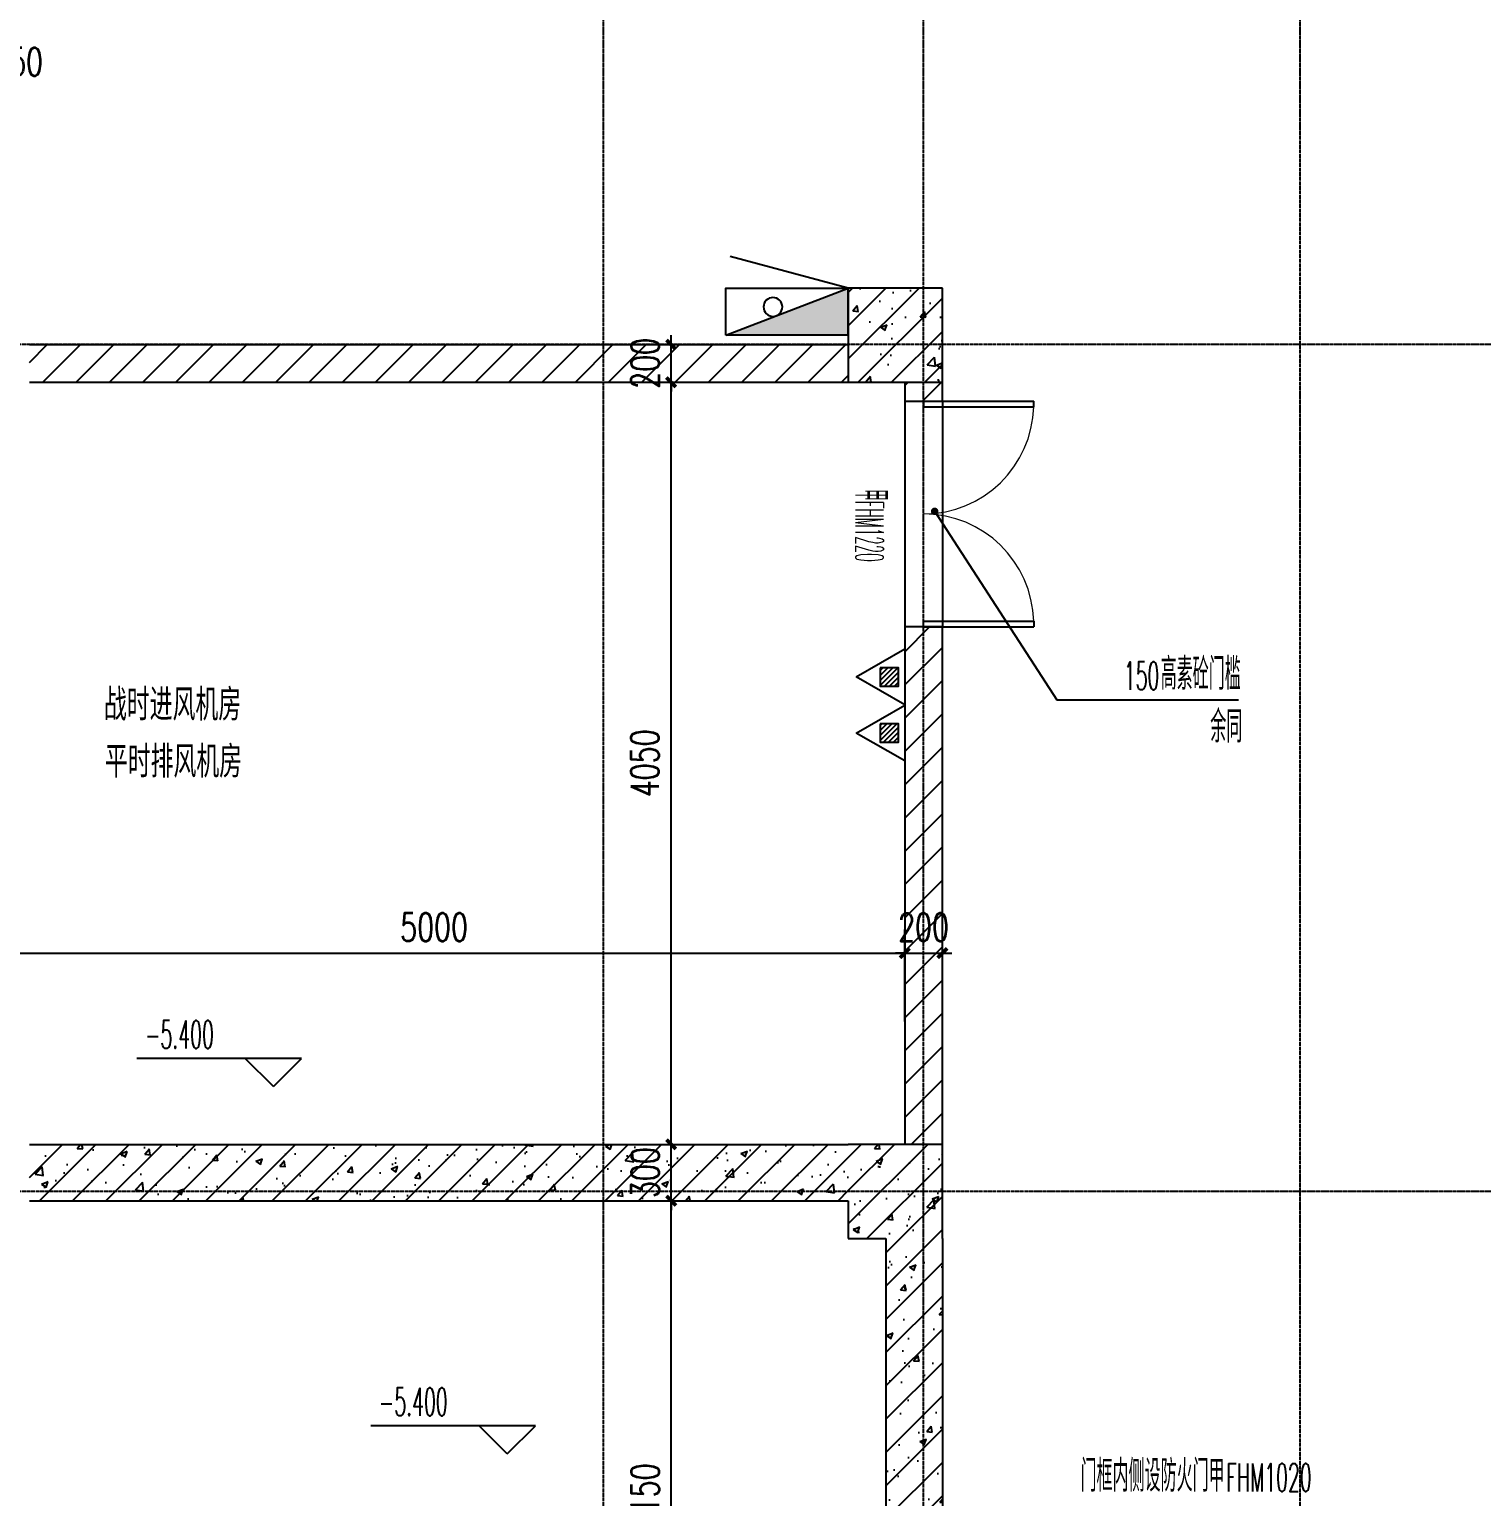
# Model space of a CAD drawing. Extents: x 0 to 2037025, y -2738621 to 0.
# Drawn here: x 976134 to 983848, y -1366085 to -1358288 of the extents above; entities that cross this region are included whole.
import ezdxf

# ---------------------------------------------------------------- set-up
doc = ezdxf.new("R2010")
doc.units = 0
doc.header["$LTSCALE"] = 10
doc.header["$MEASUREMENT"] = 0
doc.linetypes.add('DOTE', pattern=[2.42, 2, -0.2, 0.02, -0.2])
for name, color, linetype in [('COLUMN', 4, 'Continuous'), ('DIM_ELEV', 3, 'Continuous'), ('DIM_LEAD', 3, 'Continuous'), ('DOTE', 1, 'DOTE'), ('EQUIP_消火栓', 240, 'Continuous'), ('EQUIP_消防', 7, 'Continuous'), ('PUB_DIM', 3, 'Continuous'), ('PUB_HATCH', 252, 'Continuous'), ('PUB_TEXT', 7, 'Continuous'), ('WALL', 4, 'Continuous'), ('WINDOW', 2, 'Continuous'), ('消火栓箱', 6, 'Continuous')]:
    doc.layers.add(name, color=color, linetype=linetype)
doc.styles.add('_TCH_DIM', font='SIMPLEX.shx', dxfattribs={"width": 0.7, "bigfont": 'GBCBIG.shx'})
doc.styles.add('_TCH_DIM_T3', font='simplex_.ttf', dxfattribs={"width": 0.705882, "bigfont": 'GBCBIG'})
doc.styles.add('_TCH_DIM_T3_T3', font='SIMPLEX', dxfattribs={"width": 0.49827, "bigfont": 'GBCBIG'})
doc.styles.get("Standard").update_dxf_attribs({"font": 'gbenor.shx', "bigfont": 'gbcbig.shx'})
doc.dimstyles.new('_TCH_ARCH&&50', dxfattribs={"dimtxt": 148.75, "dimasz": 50, "dimexe": 125, "dimexo": 150, "dimgap": 63.125, "dimtad": 1, "dimdec": 0, "dimzin": 0, "dimdsep": 46, "dimtxsty": '_TCH_DIM_T3', "dimblk": 'ARCHTICK', "dimcen": 0.09, "dimclrt": 7, "dimazin": 2, "dimtfac": 1, "dimtdec": 0, "dimtix": 1, "dimtmove": 2, "dimatfit": 3, "dimfxl": 0, "dimtolj": 1, "dimtzin": 0, "dimarcsym": 0})
pattern_1 = [(45, (0, 0), (-88.388348, 88.388348), []), (50, (0, 0), (358.63009, -31.37607), [37.5, -412.5]), (355, (0, 0), (-69.37567, 376.09607), [30, -330]), (100.4514, (29.9, -2.6), (289.25469, 344.71977), [31.870095, -350.571056]), (46.1842, (0, 100), (533.62052, -82.75951), [56.25, -618.75]), (96.6356, (44.47, 93.1), (467.33135, 487.05894), [47.80514, -525.8565]), (351.1842, (0, 100), (467.33097, 487.0593), [45, -495]), (21, (50, 75), (298.453526, -201.309445), [37.5, -412.5]), (326, (50, 75), (121.657666, 362.57502), [30, -330]), (71.4514, (74.87, 58.22), (420.111314, 161.26525), [31.870095, -350.571056]), (37.5, (0, 0), (6.079928, 166.446927), [0, -326, 0, -335, 0, -331.25]), (7.5, (0, 0), (131.534769, 197.205856), [0, -191, 0, -318.5, 0, -126.25]), (327.5, (-111.5, 0), (266.911218, -11.277436), [0, -125, 0, -390, 0, -517.5]), (317.5, (-161.5, 0), (291.593085, 50.05249), [0, -162.5, 0, -259, 0, -367.5])]
pattern_2 = [(45, (0, 89.76), (-88.388383, 88.388383), [])]

# ---------------------------------------------------------------- blocks, each defined once
blk = doc.blocks.new('消火栓箱2')
at = {"layer": '消火栓箱'}
blk.add_hatch(color=256, dxfattribs=at).paths.add_polyline_path([(650, 0), (650, -250), (0, 0)])
for p, q in [((650, 0), (0, 0)), ((0, 0), (650, -250)), ((0, -250), (650, -250)), ((650, -250), (22.1, -418.2))]:
    blk.add_line(p, q, dxfattribs=at)
blk.add_lwpolyline([(0, 0), (0, -250), (650, -250), (650, 0), (650, -250), (650, 0)], close=True, dxfattribs=at)
blk.add_circle((250, -150), 50, dxfattribs=at)
blk = doc.blocks.new('$TwtSys$00000546')
h = blk.add_hatch()
h.set_pattern_fill('ANSI31', color=256, scale=200, style=0)
h.set_pattern_definition([(45, (-38543.802, -6670.83), (-17.67767, 17.67767), [])])
h.paths.add_polyline_path([(-65, 174), (65, 174), (65, 44), (-65, 44)])
for points in [[(0, 344), (-198, 0), (198, 0)], [(-65, 174), (65, 174), (65, 44), (-65, 44)]]:
    blk.add_lwpolyline(points, close=True)
blk = doc.blocks.new('A$C4E3245DD')
at = {"layer": 'EQUIP_消防', "xscale": 1.5, "yscale": 1.5, "zscale": 1.5, "rotation": 180}
for p in [(-298, 0), (298, 0)]:
    blk.add_blockref('$TwtSys$00000546', p, dxfattribs=at)
blk = doc.blocks.new('_ArchTick')
at = {"color": 0, "linetype": 'ByBlock', "const_width": 0.4}
blk.add_lwpolyline([(-0.5, -0.5), (0.5, 0.5)], dxfattribs=at)
blk = doc.blocks.new('*D617')
at = {"layer": 'Defpoints', "color": 0, "transparency": 16777216}
for p in [(980983.9, -1363196.9), (980783.9, -1363709.3), (980983.9, -1363709.3)]:
    blk.add_point(p, dxfattribs=at)
at = {"layer": 'PUB_DIM', "color": 0, "lineweight": -2, "transparency": 16777216}
for p, q in [((980783.9, -1363559.3), (980783.9, -1363071.9)), ((980983.9, -1363559.3), (980983.9, -1363071.9)), ((980783.9, -1363196.9), (980733.9, -1363196.9)), ((980783.9, -1363196.9), (980983.9, -1363196.9)), ((980983.9, -1363196.9), (981033.9, -1363196.9))]:
    blk.add_line(p, q, dxfattribs=at)
at = {"layer": 'PUB_DIM', "color": 0, "lineweight": -2, "transparency": 16777216, "xscale": 50, "yscale": 50, "zscale": 50}
blk.add_blockref('_ArchTick', (980783.9, -1363196.9), dxfattribs=at)
at = {"layer": 'PUB_DIM', "color": 0, "lineweight": -2, "transparency": 16777216, "xscale": 50, "yscale": 50, "zscale": 50, "rotation": 180}
blk.add_blockref('_ArchTick', (980983.9, -1363196.9), dxfattribs=at)
at = {"layer": 'PUB_DIM', "color": 7, "transparency": 16777216, "insert": (980883.9, -1363058.7), "char_height": 148.75, "attachment_point": 5, "style": '_TCH_DIM_T3'}
blk.add_mtext('\\A1;200', dxfattribs=at)
blk = doc.blocks.new('*D618')
at = {"layer": 'Defpoints', "color": 0, "transparency": 16777216}
for p in [(980783.9, -1363196.9), (975783.9, -1363709.3), (980783.9, -1363709.3)]:
    blk.add_point(p, dxfattribs=at)
at = {"layer": 'PUB_DIM', "color": 0, "lineweight": -2, "transparency": 16777216}
for p, q in [((975783.9, -1363559.3), (975783.9, -1363071.9)), ((980783.9, -1363559.3), (980783.9, -1363071.9)), ((975783.9, -1363196.9), (980783.9, -1363196.9))]:
    blk.add_line(p, q, dxfattribs=at)
at = {"layer": 'PUB_DIM', "color": 0, "lineweight": -2, "transparency": 16777216, "xscale": 50, "yscale": 50, "zscale": 50, "rotation": 180}
blk.add_blockref('_ArchTick', (975783.9, -1363196.9), dxfattribs=at)
at = {"layer": 'PUB_DIM', "color": 0, "lineweight": -2, "transparency": 16777216, "xscale": 50, "yscale": 50, "zscale": 50}
blk.add_blockref('_ArchTick', (980783.9, -1363196.9), dxfattribs=at)
at = {"layer": 'PUB_DIM', "color": 7, "transparency": 16777216, "insert": (978283.9, -1363058.7), "char_height": 148.75, "attachment_point": 5, "style": '_TCH_DIM_T3'}
blk.add_mtext('\\A1;5000', dxfattribs=at)
blk = doc.blocks.new('*D622')
at = {"layer": 'Defpoints', "color": 0, "transparency": 16777216}
for p in [(979183.9, -1359963.1), (979543.2, -1359963.1), (979183.9, -1360163.1)]:
    blk.add_point(p, dxfattribs=at)
at = {"layer": 'PUB_DIM', "color": 0, "lineweight": -2, "transparency": 16777216}
for p, q in [((979543.2, -1359963.1), (979543.2, -1359913.1)), ((979333.9, -1359963.1), (979668.2, -1359963.1)), ((979543.2, -1360163.1), (979543.2, -1359963.1)), ((979333.9, -1360163.1), (979668.2, -1360163.1)), ((979543.2, -1360163.1), (979543.2, -1360213.1))]:
    blk.add_line(p, q, dxfattribs=at)
at = {"layer": 'PUB_DIM', "color": 0, "lineweight": -2, "transparency": 16777216, "xscale": 50, "yscale": 50, "zscale": 50}
for p, rotation in [((979543.2, -1359963.1), 270), ((979543.2, -1360163.1), 90)]:
    blk.add_blockref('_ArchTick', p, dxfattribs=dict(at, rotation=rotation))
at = {"layer": 'PUB_DIM', "color": 7, "transparency": 16777216, "insert": (979405.1, -1360063.1), "char_height": 148.75, "attachment_point": 5, "rotation": 90, "style": '_TCH_DIM_T3'}
blk.add_mtext('\\A1;200', dxfattribs=at)
blk = doc.blocks.new('*D623')
at = {"layer": 'Defpoints', "color": 0, "transparency": 16777216}
for p in [(979183.9, -1360163.1), (979543.2, -1360163.1), (979183.9, -1364213.1)]:
    blk.add_point(p, dxfattribs=at)
at = {"layer": 'PUB_DIM', "color": 0, "lineweight": -2, "transparency": 16777216}
for p, q in [((979333.9, -1360163.1), (979668.2, -1360163.1)), ((979543.2, -1364213.1), (979543.2, -1360163.1)), ((979333.9, -1364213.1), (979668.2, -1364213.1))]:
    blk.add_line(p, q, dxfattribs=at)
at = {"layer": 'PUB_DIM', "color": 0, "lineweight": -2, "transparency": 16777216, "xscale": 50, "yscale": 50, "zscale": 50}
for p, rotation in [((979543.2, -1360163.1), 90), ((979543.2, -1364213.1), 270)]:
    blk.add_blockref('_ArchTick', p, dxfattribs=dict(at, rotation=rotation))
at = {"layer": 'PUB_DIM', "color": 7, "transparency": 16777216, "insert": (979403.3, -1362188.1), "char_height": 148.75, "attachment_point": 5, "rotation": 90, "style": '_TCH_DIM_T3'}
blk.add_mtext('\\A1;4050', dxfattribs=at)
blk = doc.blocks.new('*D624')
at = {"layer": 'Defpoints', "color": 0, "transparency": 16777216}
for p in [(979183.9, -1364213.1), (979543.2, -1364213.1), (979183.9, -1364513.1)]:
    blk.add_point(p, dxfattribs=at)
at = {"layer": 'PUB_DIM', "color": 0, "lineweight": -2, "transparency": 16777216}
for p, q in [((979543.2, -1364213.1), (979543.2, -1364163.1)), ((979333.9, -1364213.1), (979668.2, -1364213.1)), ((979543.2, -1364513.1), (979543.2, -1364213.1)), ((979333.9, -1364513.1), (979668.2, -1364513.1)), ((979543.2, -1364513.1), (979543.2, -1364563.1))]:
    blk.add_line(p, q, dxfattribs=at)
at = {"layer": 'PUB_DIM', "color": 0, "lineweight": -2, "transparency": 16777216, "xscale": 50, "yscale": 50, "zscale": 50}
for p, rotation in [((979543.2, -1364213.1), 270), ((979543.2, -1364513.1), 90)]:
    blk.add_blockref('_ArchTick', p, dxfattribs=dict(at, rotation=rotation))
at = {"layer": 'PUB_DIM', "color": 7, "transparency": 16777216, "insert": (979405.1, -1364363.1), "char_height": 148.75, "attachment_point": 5, "rotation": 90, "style": '_TCH_DIM_T3'}
blk.add_mtext('\\A1;300', dxfattribs=at)
blk = doc.blocks.new('*D625')
at = {"layer": 'Defpoints', "color": 0, "transparency": 16777216}
for p in [(979183.9, -1364513.1), (979543.2, -1364513.1), (979183.9, -1367663.1)]:
    blk.add_point(p, dxfattribs=at)
at = {"layer": 'PUB_DIM', "color": 0, "lineweight": -2, "transparency": 16777216}
for p, q in [((979333.9, -1364513.1), (979668.2, -1364513.1)), ((979543.2, -1367663.1), (979543.2, -1364513.1)), ((979333.9, -1367663.1), (979668.2, -1367663.1))]:
    blk.add_line(p, q, dxfattribs=at)
at = {"layer": 'PUB_DIM', "color": 0, "lineweight": -2, "transparency": 16777216, "xscale": 50, "yscale": 50, "zscale": 50}
for p, rotation in [((979543.2, -1364513.1), 90), ((979543.2, -1367663.1), 270)]:
    blk.add_blockref('_ArchTick', p, dxfattribs=dict(at, rotation=rotation))
at = {"layer": 'PUB_DIM', "color": 7, "transparency": 16777216, "insert": (979405.1, -1366088.1), "char_height": 148.75, "attachment_point": 5, "rotation": 90, "style": '_TCH_DIM_T3'}
blk.add_mtext('\\A1;3150', dxfattribs=at)
blk = doc.blocks.new('*D671')
at = {"layer": 'Defpoints', "color": 0, "transparency": 16777216}
for p in [(975933.9, -1358598.5), (975783.9, -1359080.5), (975933.9, -1359080.5)]:
    blk.add_point(p, dxfattribs=at)
at = {"layer": 'PUB_DIM', "color": 0, "lineweight": -2, "transparency": 16777216}
for p, q in [((975783.9, -1358930.5), (975783.9, -1358473.5)), ((975933.9, -1358930.5), (975933.9, -1358473.5)), ((975783.9, -1358598.5), (975933.9, -1358598.5))]:
    blk.add_line(p, q, dxfattribs=at)
at = {"layer": 'PUB_DIM', "color": 0, "lineweight": -2, "transparency": 16777216, "xscale": 50, "yscale": 50, "zscale": 50, "rotation": 180}
blk.add_blockref('_ArchTick', (975783.9, -1358598.5), dxfattribs=at)
at = {"layer": 'PUB_DIM', "color": 0, "lineweight": -2, "transparency": 16777216, "xscale": 50, "yscale": 50, "zscale": 50}
blk.add_blockref('_ArchTick', (975933.9, -1358598.5), dxfattribs=at)
at = {"layer": 'PUB_DIM', "color": 7, "transparency": 16777216, "insert": (976071.4, -1358461), "char_height": 148.75, "attachment_point": 5, "style": '_TCH_DIM_T3'}
blk.add_mtext('\\A1;150', dxfattribs=at)
blk = doc.blocks.new('$DorLib2D$00000002')
for p, q in [((-0.5, 0), (-0.5, 0.4875)), ((-0.475, 0.4875), (-0.5, 0.4875)), ((-0.475, 0), (-0.475, 0.4875)), ((0.475, 0), (0.475, 0.4875)), ((0.475, 0.4875), (0.5, 0.4875)), ((0.5, 0), (0.5, 0.4875)), ((-0.5, 0), (-0.475, 0)), ((0.5, 0), (0.475, 0))]:
    blk.add_line(p, q)
at = {"lineweight": 13}
for centre, start, end in [((-0.4875, 0), 0, 88.53072), ((0.4875, 0), 91.46928, 180)]:
    blk.add_arc(centre, 0.4875, start, end, dxfattribs=at)

msp = doc.modelspace()

# ---------------------------------------------------------------- hatches: boundary and pattern name
at = {"layer": 'PUB_HATCH'}
h = msp.add_hatch(dxfattribs=at)
h.set_pattern_fill('钢筋混凝土', color=256, scale=50, style=0)
h.set_pattern_definition(pattern_1)
h.paths.add_polyline_path([(980483.9, -1360163.1), (980983.9, -1360163.1), (980983.9, -1359663.1), (980483.9, -1359663.1)])
h = msp.add_hatch(dxfattribs=at)
h.set_pattern_fill('普通砖', color=256, scale=50, style=0)
h.set_pattern_definition(pattern_2)
h.paths.add_polyline_path([(980483.9, -1360163.1), (980483.9, -1359963.1), (976133.9, -1359963.1), (976133.9, -1360163.1)])
h = msp.add_hatch(dxfattribs=at)
h.set_pattern_fill('普通砖', color=256, scale=50, style=0)
h.set_pattern_definition(pattern_2)
h.paths.add_polyline_path([(980983.9, -1360163.1), (980783.9, -1360163.1), (980783.9, -1360263.1), (980983.9, -1360263.1)])
h = msp.add_hatch(dxfattribs=at)
h.set_pattern_fill('普通砖', color=256, scale=50, style=0)
h.set_pattern_definition(pattern_2)
h.paths.add_polyline_path([(980983.9, -1364213.1), (980983.9, -1361463.1), (980783.9, -1361463.1), (980783.9, -1364213.1)])
h = msp.add_hatch(dxfattribs=at)
h.set_pattern_fill('钢筋混凝土', color=256, scale=50, style=0)
h.set_pattern_definition(pattern_1)
h.paths.add_polyline_path([(980483.9, -1364513.1), (980483.9, -1364213.1), (976133.9, -1364213.1), (976133.9, -1364513.1)])
h = msp.add_hatch(dxfattribs=at)
h.set_pattern_fill('钢筋混凝土', color=256, scale=50, style=0)
h.set_pattern_definition(pattern_1)
h.paths.add_polyline_path([(980483.9, -1364713.1), (980983.9, -1364713.1), (980983.9, -1364213.1), (980483.9, -1364213.1)])
h = msp.add_hatch(dxfattribs=at)
h.set_pattern_fill('钢筋混凝土', color=256, scale=50, style=0)
h.set_pattern_definition(pattern_1)
h.paths.add_polyline_path([(980983.9, -1364713.1), (980683.9, -1364713.1), (980683.9, -1367663.1), (980850.6, -1367763.1), (980983.9, -1367663.1)])

# ---------------------------------------------------------------- linework, layer by layer
at = {"layer": 'COLUMN'}
for p, q in [((980983.9, -1359663.1), (980483.9, -1359663.1)), ((980483.9, -1359663.1), (980483.9, -1360163.1)), ((980983.9, -1360163.1), (980983.9, -1359663.1)), ((980483.9, -1360163.1), (980983.9, -1360163.1)), ((980983.9, -1364213.1), (980483.9, -1364213.1)), ((980983.9, -1364713.1), (980983.9, -1364213.1)), ((980483.9, -1364513.1), (980483.9, -1364713.1)), ((980483.9, -1364713.1), (980683.9, -1364713.1))]:
    msp.add_line(p, q, dxfattribs=at)
at = {"layer": 'DIM_ELEV'}
for p, q in [((977580.2, -1363756.2), (976705.7, -1363756.2)), ((977430.2, -1363906.2), (977280.2, -1363756.2)), ((977430.2, -1363906.2), (977580.2, -1363756.2)), ((978822.5, -1365708.2), (977948, -1365708.2)), ((978672.5, -1365858.2), (978522.5, -1365708.2)), ((978672.5, -1365858.2), (978822.5, -1365708.2))]:
    msp.add_line(p, q, dxfattribs=at)
at = {"layer": 'DIM_LEAD'}
for p, q in [((980942.9, -1360849.3), (981591.8, -1361850.1)), ((981591.8, -1361850.1), (982556.5, -1361850.1))]:
    msp.add_line(p, q, dxfattribs=at)
at = {"layer": 'DIM_LEAD', "const_width": 20}
msp.add_lwpolyline([(980937.5, -1360840.9, 1), (980948.3, -1360857.6, 1)], format="xyb", close=True, dxfattribs=at)
at = {"layer": 'DOTE'}
for p, q in [((979183.9, -1378863.1), (979183.9, -1353463.1)), ((980883.9, -1378863.1), (980883.9, -1353463.1)), ((982883.9, -1378863.1), (982883.9, -1353463.1)), ((997483.9, -1359963.1), (960783.9, -1359963.1)), ((997483.9, -1364463.1), (960783.9, -1364463.1))]:
    msp.add_line(p, q, dxfattribs=at)
at = {"layer": 'WALL'}
for p, q in [((976133.9, -1359963.1), (980483.9, -1359963.1)), ((976133.9, -1360163.1), (980483.9, -1360163.1)), ((980783.9, -1360163.1), (980783.9, -1360263.1)), ((980983.9, -1360263.1), (980983.9, -1360163.1)), ((980783.9, -1360263.1), (980983.9, -1360263.1)), ((980983.9, -1361463.1), (980783.9, -1361463.1)), ((980783.9, -1361463.1), (980783.9, -1364213.1)), ((980983.9, -1364213.1), (980983.9, -1361463.1)), ((976133.9, -1364213.1), (980483.9, -1364213.1)), ((976133.9, -1364513.1), (980483.9, -1364513.1)), ((980683.9, -1364713.1), (980683.9, -1367663.1)), ((980983.9, -1364713.1), (980983.9, -1367663.1))]:
    msp.add_line(p, q, dxfattribs=at)
at = {"layer": 'WINDOW'}
for p, q in [((980783.9, -1360263.1), (980783.9, -1361463.1)), ((980983.9, -1360263.1), (980983.9, -1361463.1))]:
    msp.add_line(p, q, dxfattribs=at)

# ---------------------------------------------------------------- block references
at = {"layer": 'EQUIP_消火栓', "color": 0, "xscale": -0.5, "yscale": 0.5, "zscale": 0.5, "rotation": 270}
msp.add_blockref('A$C4E3245DD', (980783.9, -1361878.2), dxfattribs=at)
at = {"layer": 'WINDOW', "xscale": 1200, "yscale": 1200, "zscale": 1200, "rotation": 270}
msp.add_blockref('$DorLib2D$00000002', (980883.9, -1360863.1), dxfattribs=at)
at = {"layer": '消火栓箱', "xscale": -1, "rotation": 180}
msp.add_blockref('消火栓箱2', (979833.9, -1359913.1), dxfattribs=at)

# ---------------------------------------------------------------- texts
at = {"layer": 'PUB_TEXT', "style": '_TCH_DIM_T3_T3'}
for s, height, width, p in [('甲', 168.8, 0.49827, (980521.4, -1360732.4)), ('FHM1220', 148.75, 0.35172, (980521.4, -1360793.6))]:
    msp.add_text(s, height=height, rotation=270, dxfattribs=dict(at, width=width)).set_placement(p)
at = {"layer": 'PUB_TEXT', "style": '_TCH_DIM'}
for s, height, width, p in [('高素砼门槛', 168.79, 0.7, (982143.3, -1361797.6)), ('150', 148.75, 0.494118, (981947.3, -1361797.6)), ('余同', 168.79, 0.7, (982406.6, -1362077.6)), ('-5.400', 148.75, 0.494118, (976748.5, -1363703.7)), ('-5.400', 148.75, 0.494118, (977990.7, -1365655.7)), ('门框内侧设防火门甲', 168.79, 0.7, (981717.5, -1366058.4)), ('FHM1020', 148.75, 0.494118, (982491.6, -1366058.4))]:
    msp.add_text(s, height=height, dxfattribs=dict(at, width=width)).set_placement(p)
at = {"layer": 'PUB_TEXT'}
for s, p in [('战时进风机房', (976530, -1361961.6)), ('平时排风机房', (976534.8, -1362264.3))]:
    msp.add_text(s, height=168.79, dxfattribs=at).set_placement(p)

# ---------------------------------------------------------------- dimensions: what is measured, and where the dimension line sits
at = {"layer": 'PUB_DIM'}
dim = msp.add_linear_dim(base=(975933.9, -1358598.5), p1=(975783.9, -1359080.5), p2=(975933.9, -1359080.5), angle=360, dimstyle='_TCH_ARCH&&50', dxfattribs=at)
dim.commit()
dim.dimension.update_dxf_attribs({"geometry": '*D671', "text_midpoint": (976071.4, -1358461), "dimtype": 129})
for p1, p2, distance, picture, middle in [((979183.9, -1360163.1), (979183.9, -1359963.1), -359.3, '*D622', (979405.1, -1360063.1)), ((979183.9, -1364213.1), (979183.9, -1360163.1), -359.3, '*D623', (979403.3, -1362188.1)), ((975783.9, -1363709.3), (980783.9, -1363709.3), 512.4, '*D618', (978283.9, -1363058.7)), ((980783.9, -1363709.3), (980983.9, -1363709.3), 512.4, '*D617', (980883.9, -1363058.7)), ((979183.9, -1364513.1), (979183.9, -1364213.1), -359.3, '*D624', (979405.1, -1364363.1)), ((979183.9, -1367663.1), (979183.9, -1364513.1), -359.3, '*D625', (979405.1, -1366088.1))]:
    dim = msp.add_aligned_dim(p1=p1, p2=p2, distance=distance, dimstyle='_TCH_ARCH&&50', dxfattribs=at)
    dim.commit()
    dim.dimension.update_dxf_attribs({"geometry": picture, "text_midpoint": middle})

doc.saveas('drawing.dxf')
